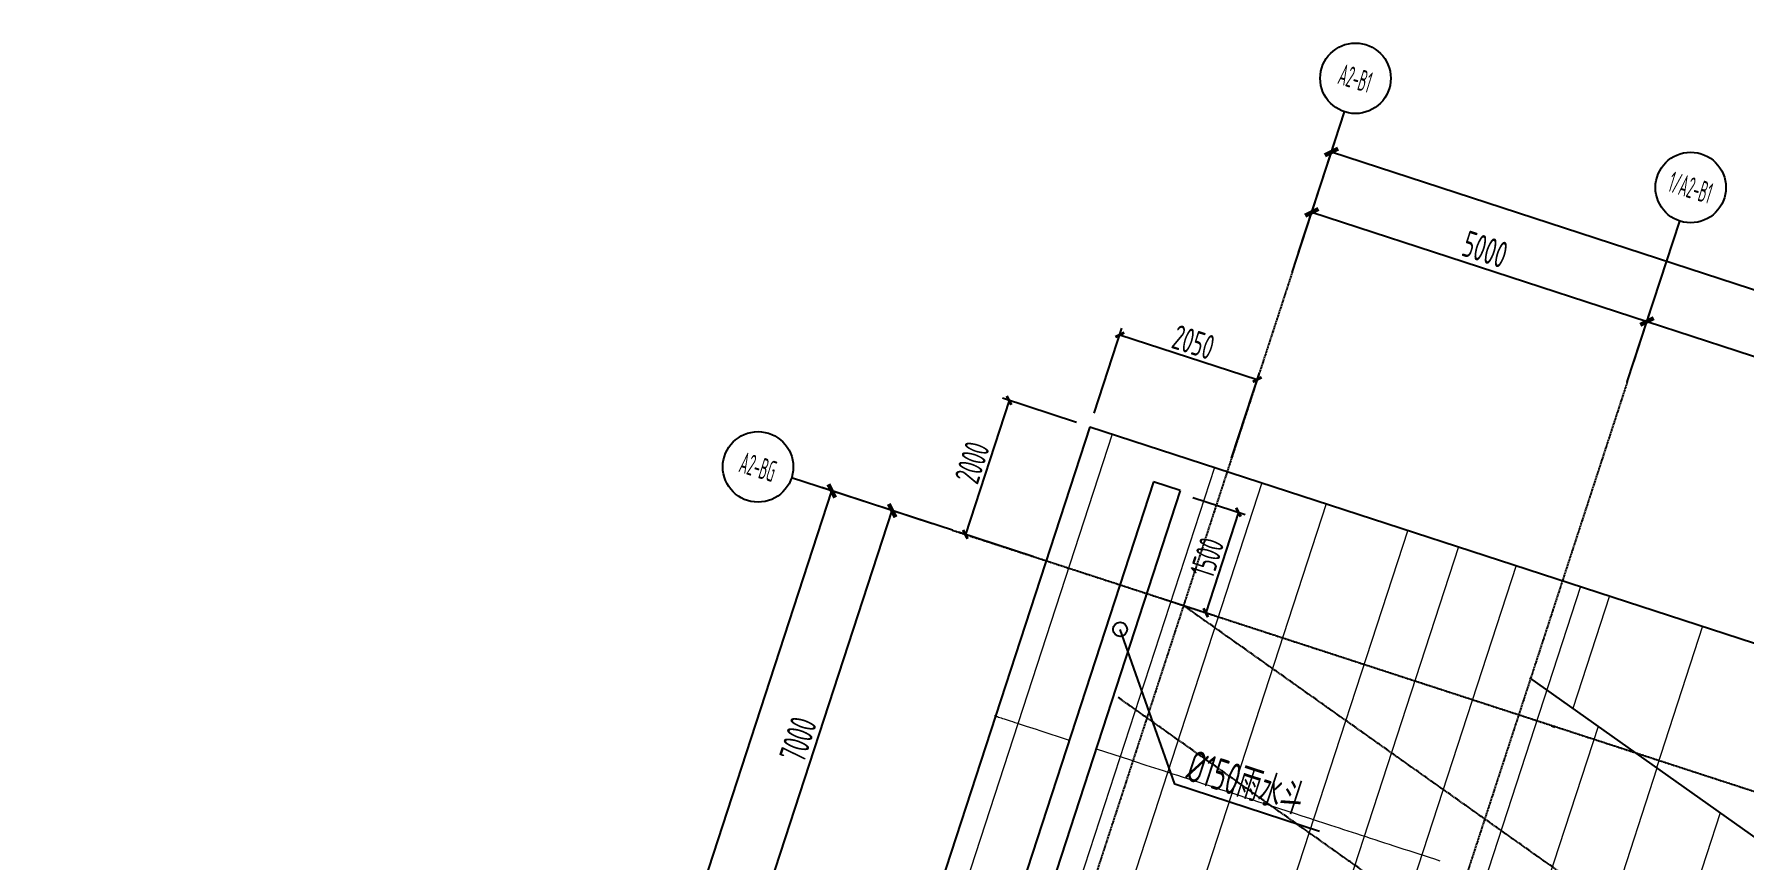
# Model space of a CAD drawing. Header units: millimetres. Extents: x 11677979 to 24947533, y -12764720 to -6308891.
# Drawn here: x 11830114 to 11854359, y -6320606 to -6308891 of the extents above; entities that cross this region are included whole.
import ezdxf
from ezdxf.enums import TextEntityAlignment as Align

# ---------------------------------------------------------------- set-up
doc = ezdxf.new("R2010")
doc.units = ezdxf.units.MM
doc.header["$LTSCALE"] = 10
doc.linetypes.add('A2-RG-AXIS$0$CENTER', pattern=[2, 1.25, -0.25, 0.25, -0.25])
doc.linetypes.add('A2-RG-AXIS$0$DOTE', pattern=[2.42, 2, -0.2, 0.02, -0.2])
for name, color, linetype in [('A2-RB-RF$0$$34$A-DIMS-100', 1, 'Continuous'), ('A2-RG-AXIS$0$A-AXIS', 1, 'Continuous'), ('A2-RG-AXIS$0$A-DIMS-100', 1, 'Continuous'), ('A2-RG-AXIS$0$A-GRID', 1, 'A2-RG-AXIS$0$CENTER'), ('A2-RG-AXIS$0$A-SYMB', 4, 'Continuous'), ('A2-RI-RF$0$A-ROOF-DRAN', 175, 'Continuous'), ('A2-RI-RF$0$A-ROOF-EDGE', 2, 'Continuous'), ('A2-RI-RF$0$A-SYMB', 4, 'Continuous'), ('A2-RI-RF$0$A-SYMB-AREA', 4, 'Continuous'), ('A2-RI-RF$0$A-SYMB-NAME', 4, 'Continuous')]:
    doc.layers.add(name, color=color, linetype=linetype)
doc.layers.add('A2-RI-RF$0$A-DETL-LLIN', color=3, linetype='Continuous', lineweight=5)
doc.layers.add('A2-RI-RF$0$A-ROOF-PATT', color=8, linetype='Continuous', lineweight=13)
doc.styles.add('A2-RB-RF$0$$0$XD2008', font='hzs.shx', dxfattribs={"width": 0.7, "bigfont": 'hztxt.shx'})
doc.styles.add('A2-RG-AXIS$0$ECADI', font='hzs.shx', dxfattribs={"width": 0.7, "bigfont": 'hztxt.shx'})
doc.styles.add('A2-RG-AXIS$0$XD2008', font='hzs.shx', dxfattribs={"width": 0.7, "bigfont": 'hztxt.shx'})
doc.styles.add('A2-RI-RF$0$ECADI', font='hzs.shx', dxfattribs={"width": 0.7, "bigfont": 'hztxt.shx'})
doc.dimstyles.new('A2-RB-RF$0$$0$XD100$0', dxfattribs={"dimscale": 100, "dimtxt": 3.5, "dimasz": 1, "dimexe": 1, "dimexo": 2, "dimgap": 0.5, "dimtad": 1, "dimdec": 0, "dimdsep": 46, "dimtxsty": 'A2-RB-RF$0$$0$XD2008', "dimblk1": 'A2-RB-RF$0$$20$_ArchTick', "dimblk2": 'A2-RB-RF$0$$20$_ArchTick', "dimsah": 1, "dimcen": 2.5, "dimclrt": 4, "dimaunit": 1, "dimadec": 0, "dimazin": 0, "dimtfac": 1, "dimtdec": 0, "dimtix": 1, "dimtmove": 2, "dimatfit": 3, "dimfxl": 0, "dimtolj": 1, "dimtzin": 0, "dimarcsym": 0})
doc.dimstyles.new('A2-RG-AXIS$0$XD150', dxfattribs={"dimscale": 300, "dimtxt": 2.5, "dimasz": 1.5, "dimexe": 1, "dimexo": 2, "dimgap": 0.5, "dimtad": 1, "dimdec": 0, "dimdsep": 46, "dimtxsty": 'A2-RG-AXIS$0$XD2008', "dimcen": 2.5, "dimclrt": 4, "dimaunit": 1, "dimadec": 3, "dimazin": 0, "dimtfac": 1, "dimtdec": 0, "dimtmove": 2, "dimatfit": 3, "dimfxl": 0, "dimtolj": 1, "dimtzin": 0, "dimarcsym": 0})
doc.dimstyles.new('A2-RG-AXIS$0$XD150$0', dxfattribs={"dimscale": 150, "dimtxt": 2.5, "dimasz": 1, "dimexe": 1, "dimexo": 2, "dimgap": 0.5, "dimtad": 1, "dimdec": 0, "dimdsep": 46, "dimtxsty": 'A2-RG-AXIS$0$XD2008', "dimblk": 'A2-RG-AXIS$0$_ArchTick', "dimcen": 2.5, "dimclrt": 4, "dimaunit": 1, "dimadec": 0, "dimazin": 0, "dimtfac": 1, "dimtdec": 0, "dimtmove": 2, "dimatfit": 3, "dimfxl": 0, "dimtolj": 1, "dimtzin": 0, "dimarcsym": 0})

# ---------------------------------------------------------------- blocks, each defined once
blk = doc.blocks.new('A2-RG-AXIS$0$ECADI-TAG-GRID')
at = {"color": 13}
blk.add_circle((0, 0), 5, dxfattribs=at)
at = {"style": 'A2-RG-AXIS$0$ECADI', "width": 0.7}
blk.add_attdef('GRID', text='', height=5, dxfattribs=at).set_placement((0, 0), align=Align.MIDDLE)
blk = doc.blocks.new('A2-RG-AXIS$0$_ArchTick')
at = {"color": 0, "linetype": 'ByBlock', "const_width": 0.4}
blk.add_lwpolyline([(-0.5, -0.5), (0.5, 0.5)], dxfattribs=at)
blk = doc.blocks.new('*D571')
at = {"layer": 'A2-RG-AXIS$0$A-DIMS-100', "color": 0, "lineweight": -2, "transparency": 16777216}
for p, q in [((11848046, -6311989), (11848279, -6311276)), ((11848232, -6311419), (11852986, -6312968)), ((11852800, -6313539), (11853032, -6312826))]:
    blk.add_line(p, q, dxfattribs=at)
at = {"layer": 'Defpoints', "color": 0, "transparency": 16777216}
for p in [(11847953, -6312274), (11852986, -6312968), (11852707, -6313824)]:
    blk.add_point(p, dxfattribs=at)
at = {"layer": 'A2-RG-AXIS$0$A-DIMS-100', "color": 0, "lineweight": -2, "transparency": 16777216, "xscale": 150, "yscale": 150, "zscale": 150}
for p, rotation in [((11848232, -6311419), 161.9467459266124), ((11852986, -6312968), 341.9467459266124)]:
    blk.add_blockref('A2-RG-AXIS$0$_ArchTick', p, dxfattribs=dict(at, rotation=rotation))
at = {"layer": 'A2-RG-AXIS$0$A-DIMS-100', "color": 4, "transparency": 16777216, "insert": (11850690, -6311944), "char_height": 375, "attachment_point": 5, "rotation": 341.9467, "style": 'A2-RG-AXIS$0$XD2008'}
blk.add_mtext('\\A1;5000', dxfattribs=at)
blk = doc.blocks.new('*D572')
at = {"layer": 'A2-RG-AXIS$0$A-DIMS-100', "color": 0, "lineweight": -2, "transparency": 16777216}
for p, q in [((11852800, -6313539), (11853032, -6312826)), ((11852986, -6312968), (11859641, -6315138)), ((11859455, -6315708), (11859688, -6314995))]:
    blk.add_line(p, q, dxfattribs=at)
at = {"layer": 'Defpoints', "color": 0, "transparency": 16777216}
for p in [(11852707, -6313824), (11859641, -6315138), (11859362, -6315993)]:
    blk.add_point(p, dxfattribs=at)
at = {"layer": 'A2-RG-AXIS$0$A-DIMS-100', "color": 0, "lineweight": -2, "transparency": 16777216, "xscale": 150, "yscale": 150, "zscale": 150}
for p, rotation in [((11852986, -6312968), 161.9467459168328), ((11859641, -6315138), 341.9467459168328)]:
    blk.add_blockref('A2-RG-AXIS$0$_ArchTick', p, dxfattribs=dict(at, rotation=rotation))
at = {"layer": 'A2-RG-AXIS$0$A-DIMS-100', "color": 4, "transparency": 16777216, "insert": (11856395, -6313803), "char_height": 375, "attachment_point": 5, "rotation": 341.9467, "style": 'A2-RG-AXIS$0$XD2008'}
blk.add_mtext('\\A1;7000', dxfattribs=at)
blk = doc.blocks.new('*D577')
at = {"layer": 'A2-RG-AXIS$0$A-DIMS-100', "color": 0, "lineweight": -2, "transparency": 16777216}
for p, q in [((11848046, -6311989), (11848557, -6310420)), ((11848511, -6310563), (11878936, -6320480)), ((11878471, -6321906), (11878982, -6320337))]:
    blk.add_line(p, q, dxfattribs=at)
at = {"layer": 'Defpoints', "color": 0, "transparency": 16777216}
for p in [(11847953, -6312274), (11878936, -6320480), (11878378, -6322191)]:
    blk.add_point(p, dxfattribs=at)
at = {"layer": 'A2-RG-AXIS$0$A-DIMS-100', "color": 0, "lineweight": -2, "transparency": 16777216, "xscale": 150, "yscale": 150, "zscale": 150}
for p, rotation in [((11848511, -6310563), 161.9470385083665), ((11878936, -6320480), 341.9470385083665)]:
    blk.add_blockref('A2-RG-AXIS$0$_ArchTick', p, dxfattribs=dict(at, rotation=rotation))
at = {"layer": 'A2-RG-AXIS$0$A-DIMS-100', "color": 4, "transparency": 16777216, "insert": (11863805, -6315272), "char_height": 375, "attachment_point": 5, "rotation": 341.947, "style": 'A2-RG-AXIS$0$XD2008'}
blk.add_mtext('\\A1;32000', dxfattribs=at)
blk = doc.blocks.new('*D547')
at = {"layer": 'A2-RG-AXIS$0$A-DIMS-100', "color": 0, "lineweight": -2, "transparency": 16777216}
for p, q in [((11840112, -6322306), (11842281, -6315651)), ((11842851, -6315837), (11842138, -6315604)), ((11840682, -6322492), (11839969, -6322260))]:
    blk.add_line(p, q, dxfattribs=at)
at = {"layer": 'Defpoints', "color": 0, "transparency": 16777216}
for p in [(11842281, -6315651), (11843137, -6315930), (11840967, -6322585)]:
    blk.add_point(p, dxfattribs=at)
at = {"layer": 'A2-RG-AXIS$0$A-DIMS-100', "color": 0, "lineweight": -2, "transparency": 16777216, "xscale": 150, "yscale": 150, "zscale": 150}
for p, rotation in [((11842281, -6315651), 71.94704049336154), ((11840112, -6322306), 251.9470404933616)]:
    blk.add_blockref('A2-RG-AXIS$0$_ArchTick', p, dxfattribs=dict(at, rotation=rotation))
at = {"layer": 'A2-RG-AXIS$0$A-DIMS-100', "color": 4, "transparency": 16777216, "insert": (11840947, -6318897), "char_height": 375, "attachment_point": 5, "rotation": 71.947, "style": 'A2-RG-AXIS$0$XD2008'}
blk.add_mtext('\\A1;7000', dxfattribs=at)
blk = doc.blocks.new('*D548')
at = {"layer": 'A2-RG-AXIS$0$A-DIMS-100', "color": 0, "lineweight": -2, "transparency": 16777216}
for p, q in [((11830114, -6350075), (11841425, -6315372)), ((11842851, -6315837), (11841283, -6315325)), ((11831540, -6350540), (11829971, -6350029))]:
    blk.add_line(p, q, dxfattribs=at)
at = {"layer": 'Defpoints', "color": 0, "transparency": 16777216}
for p in [(11841425, -6315372), (11843137, -6315930), (11831825, -6350633)]:
    blk.add_point(p, dxfattribs=at)
at = {"layer": 'A2-RG-AXIS$0$A-DIMS-100', "color": 0, "lineweight": -2, "transparency": 16777216, "xscale": 150, "yscale": 150, "zscale": 150}
for p, rotation in [((11841425, -6315372), 71.94704049334094), ((11830114, -6350075), 251.9470404933409)]:
    blk.add_blockref('A2-RG-AXIS$0$_ArchTick', p, dxfattribs=dict(at, rotation=rotation))
at = {"layer": 'A2-RG-AXIS$0$A-DIMS-100', "color": 4, "transparency": 16777216, "insert": (11835520, -6332642), "char_height": 375, "attachment_point": 5, "rotation": 71.947, "style": 'A2-RG-AXIS$0$XD2008'}
blk.add_mtext('\\A1;36500', dxfattribs=at)
blk = doc.blocks.new('*D550')
at = {"layer": 'A2-RG-AXIS$0$A-DIMS-100', "color": 0, "lineweight": -2, "ltscale": 3, "transparency": 16777216}
blk.add_arc((11865637, -6330626), 5954, 324.6656, 341.947, dxfattribs=at)
at = {"layer": 'Defpoints', "color": 0, "ltscale": 3, "transparency": 16777216}
for p in [(11846414, -6316998), (11840967, -6322585), (11870815, -6333565), (11878928, -6334958), (11876238, -6338142)]:
    blk.add_point(p, dxfattribs=at)
at = {"layer": 'A2-RG-AXIS$0$A-DIMS-100', "color": 0, "lineweight": -2, "ltscale": 3, "transparency": 16777216, "xscale": 150, "yscale": 150, "zscale": 150}
for p, rotation in [((11871298, -6332471), 71.94704049334831), ((11870494, -6334070), 234.6655761921282)]:
    blk.add_blockref('A2-RG-AXIS$0$_ArchTick', p, dxfattribs=dict(at, rotation=rotation))
at = {"layer": 'A2-RG-AXIS$0$A-DIMS-100', "color": 4, "ltscale": 3, "transparency": 16777216, "insert": (11871378, -6333513), "char_height": 375, "attachment_point": 5, "rotation": 63.3063, "style": 'A2-RG-AXIS$0$XD2008'}
blk.add_mtext('\\A1;17°16\'53"', dxfattribs=at)
blk = doc.blocks.new('A2-RI-RF$0$5erhfh')
at = {"layer": 'A2-RI-RF$0$A-SYMB-AREA', "style": 'A2-RI-RF$0$ECADI', "width": 0.7}
blk.add_attdef('340M2', text='', height=2.5, dxfattribs=at).set_placement((0, 1.25), align=Align.MIDDLE_LEFT)
at = {"layer": 'A2-RI-RF$0$A-SYMB-NAME', "style": 'A2-RI-RF$0$ECADI', "width": 0.7}
blk.add_attdef('CHINESENAME', (-12.29, 3.09), '', height=4.5, dxfattribs=at)
blk = doc.blocks.new('A2-RB-RF$0$$20$_ArchTick')
at = {"color": 0, "linetype": 'ByBlock', "const_width": 0.4}
blk.add_lwpolyline([(-0.5, -0.5), (0.5, 0.5)], dxfattribs=at)
blk = doc.blocks.new('*D673')
at = {"layer": 'A2-RB-RF$0$$34$A-DIMS-100', "color": 0, "lineweight": -2, "transparency": 16777216}
for p, q in [((11843939, -6314088), (11843319, -6315989)), ((11844894, -6314399), (11843844, -6314057)), ((11844274, -6316301), (11843224, -6315958))]:
    blk.add_line(p, q, dxfattribs=at)
at = {"layer": 'Defpoints', "color": 0, "transparency": 16777216}
for p in [(11845084, -6314461), (11843319, -6315989), (11844464, -6316363)]:
    blk.add_point(p, dxfattribs=at)
at = {"layer": 'A2-RB-RF$0$$34$A-DIMS-100', "color": 0, "lineweight": -2, "transparency": 16777216, "xscale": 100, "yscale": 100, "zscale": 100}
for p, rotation in [((11843939, -6314088), 71.94704049337908), ((11843319, -6315989), 251.9470404933791)]:
    blk.add_blockref('A2-RB-RF$0$$20$_ArchTick', p, dxfattribs=dict(at, rotation=rotation))
at = {"layer": 'A2-RB-RF$0$$34$A-DIMS-100', "color": 4, "transparency": 16777216, "insert": (11843415, -6314969), "char_height": 350, "attachment_point": 5, "rotation": 71.947, "style": 'A2-RB-RF$0$$0$XD2008'}
blk.add_mtext('\\A1;2000', dxfattribs=at)
blk = doc.blocks.new('*D683')
at = {"layer": 'A2-RB-RF$0$$34$A-DIMS-100', "color": 0, "lineweight": -2, "transparency": 16777216}
for p, q in [((11846546, -6315463), (11847287, -6315705)), ((11847192, -6315674), (11846728, -6317100)), ((11846081, -6316889), (11846823, -6317131))]:
    blk.add_line(p, q, dxfattribs=at)
at = {"layer": 'Defpoints', "color": 0, "transparency": 16777216}
for p in [(11846355, -6315401), (11845891, -6316827), (11846728, -6317100)]:
    blk.add_point(p, dxfattribs=at)
at = {"layer": 'A2-RB-RF$0$$34$A-DIMS-100', "color": 0, "lineweight": -2, "transparency": 16777216, "xscale": 100, "yscale": 100, "zscale": 100}
for p, rotation in [((11847192, -6315674), 71.94675633095892), ((11846728, -6317100), 251.946756330959)]:
    blk.add_blockref('A2-RB-RF$0$$20$_ArchTick', p, dxfattribs=dict(at, rotation=rotation))
at = {"layer": 'A2-RB-RF$0$$34$A-DIMS-100', "color": 4, "transparency": 16777216, "insert": (11846746, -6316317), "char_height": 350, "attachment_point": 5, "rotation": 71.9468, "style": 'A2-RB-RF$0$$0$XD2008'}
blk.add_mtext('\\A1;1500', dxfattribs=at)
blk = doc.blocks.new('*D685')
at = {"layer": 'A2-RB-RF$0$$34$A-DIMS-100', "color": 0, "lineweight": -2, "transparency": 16777216}
blk.add_arc((11841200, -6326377), 1188, 71.9468, 178.8552, dxfattribs=at)
at = {"layer": 'Defpoints', "color": 0, "transparency": 16777216}
for p in [(11845084, -6314461), (11840841, -6325245), (11839163, -6326336), (11841200, -6326377), (11842350, -6326400)]:
    blk.add_point(p, dxfattribs=at)
at = {"layer": 'A2-RB-RF$0$$34$A-DIMS-100', "color": 0, "lineweight": -2, "transparency": 16777216, "xscale": 100, "yscale": 100, "zscale": 100}
for p, rotation in [((11841568, -6325248), 341.9467563309393), ((11840013, -6326353), 268.8552476706812)]:
    blk.add_blockref('A2-RB-RF$0$$20$_ArchTick', p, dxfattribs=dict(at, rotation=rotation))
at = {"layer": 'A2-RB-RF$0$$34$A-DIMS-100', "color": 4, "transparency": 16777216, "insert": (11840362, -6325198), "char_height": 350, "attachment_point": 5, "rotation": 35.401, "style": 'A2-RB-RF$0$$0$XD2008'}
blk.add_mtext('\\A1;106°54\'31"', dxfattribs=at)
blk = doc.blocks.new('*D687')
at = {"layer": 'A2-RB-RF$0$$34$A-DIMS-100', "color": 0, "lineweight": -2, "transparency": 16777216}
for p, q in [((11845146, -6314271), (11845540, -6313062)), ((11845509, -6313157), (11847458, -6313792)), ((11847095, -6314906), (11847489, -6313697))]:
    blk.add_line(p, q, dxfattribs=at)
at = {"layer": 'Defpoints', "color": 0, "transparency": 16777216}
for p in [(11847458, -6313792), (11845084, -6314461), (11847033, -6315096)]:
    blk.add_point(p, dxfattribs=at)
at = {"layer": 'A2-RB-RF$0$$34$A-DIMS-100', "color": 0, "lineweight": -2, "transparency": 16777216, "xscale": 100, "yscale": 100, "zscale": 100}
for p, rotation in [((11845509, -6313157), 161.9467563309194), ((11847458, -6313792), 341.9467563309194)]:
    blk.add_blockref('A2-RB-RF$0$$20$_ArchTick', p, dxfattribs=dict(at, rotation=rotation))
at = {"layer": 'A2-RB-RF$0$$34$A-DIMS-100', "color": 4, "transparency": 16777216, "insert": (11846554, -6313261), "char_height": 350, "attachment_point": 5, "rotation": 341.9468, "style": 'A2-RB-RF$0$$0$XD2008'}
blk.add_mtext('\\A1;2050', dxfattribs=at)
blk = doc.blocks.new('A2-RG-AXIS')
at = {"layer": 'A2-RG-AXIS$0$A-AXIS'}
for p, q in [((11847953.1, -6312274.5), (11848696.9, -6309992.6)), ((11852707, -6313824), (11853450.7, -6311542.1)), ((11843136.5, -6315929.7), (11840854.7, -6315186))]:
    blk.add_line(p, q, dxfattribs=at)
at = {"layer": 'A2-RG-AXIS$0$A-GRID', "linetype": 'A2-RG-AXIS$0$DOTE'}
for p, q in [((11847953.1, -6312274.5), (11834792.3, -6352651.7)), ((11852707, -6313824), (11839546.1, -6354201.2)), ((11843136.5, -6315929.7), (11881097.2, -6328302.7)), ((11876238.4, -6338141.9), (11846413.5, -6316997.8)), ((11875313.6, -6339447.6), (11845488.2, -6318303.1))]:
    blk.add_line(p, q, dxfattribs=at)
at = {"layer": 'A2-RG-AXIS$0$A-SYMB'}
ref = blk.add_blockref('A2-RG-AXIS$0$ECADI-TAG-GRID', (11848851.8, -6309517.2), dxfattribs=dict(at, xscale=100.0000000000341, yscale=100.0000000000341, zscale=100.0000000000341, rotation=342.7200000000827))
ref.add_attrib('GRID', 'A2-B1', dxfattribs={"layer": '0', "extrusion": (0, 0, -1), "height": 300, "rotation": 17.28, "style": 'A2-RG-AXIS$0$ECADI', "text_generation_flag": 2, "width": 0.5}).set_placement((-11848851.8, -6309517.2), align=Align.MIDDLE)
ref = blk.add_blockref('A2-RG-AXIS$0$ECADI-TAG-GRID', (11853605.6, -6311066.7), dxfattribs=dict(at, xscale=100.0000000000341, yscale=100.0000000000341, zscale=100.0000000000341, rotation=342.7200000000827))
ref.add_attrib('GRID', '1/A2-B1', dxfattribs={"layer": '0', "extrusion": (0, 0, -1), "height": 300, "rotation": 17.28, "style": 'A2-RG-AXIS$0$ECADI', "text_generation_flag": 2, "width": 0.5}).set_placement((-11853605.6, -6311066.7), align=Align.MIDDLE)
ref = blk.add_blockref('A2-RG-AXIS$0$ECADI-TAG-GRID', (11840379.3, -6315031), dxfattribs=dict(at, xscale=100.0000000000341, yscale=100.0000000000341, zscale=100.0000000000341, rotation=342.7200000000827))
ref.add_attrib('GRID', 'A2-BG', dxfattribs={"layer": '0', "height": 300, "rotation": 342.72, "style": 'A2-RG-AXIS$0$ECADI', "width": 0.5}).set_placement((11840379.3, -6315031), align=Align.MIDDLE)
at = {"layer": 'A2-RG-AXIS$0$A-DIMS-100'}
for p1, p2, distance, picture, middle in [((11847953.1, -6312274.5), (11878378.1, -6322191.3), 1800, '*D577', (11863804.8, -6315271.9)), ((11847953.1, -6312274.5), (11852706.9, -6313824), 900, '*D571', (11850690.3, -6311943.9)), ((11831825.3, -6350632.8), (11843136.5, -6315929.7), 1800, '*D548', (11835519.9, -6332642.1)), ((11840967.2, -6322585.1), (11843136.5, -6315929.7), 900, '*D547', (11840946.6, -6318897.2))]:
    dim = blk.add_aligned_dim(p1=p1, p2=p2, distance=distance, dimstyle='A2-RG-AXIS$0$XD150$0', dxfattribs=at)
    dim.commit()
    dim.dimension.update_dxf_attribs({"geometry": picture, "text_midpoint": middle})
dim = blk.add_linear_dim(base=(11859641.3, -6315137.6), p1=(11852706.9, -6313824), p2=(11859362.4, -6315993.2), angle=161.94675, dimstyle='A2-RG-AXIS$0$XD150$0', dxfattribs=at)
dim.commit()
dim.dimension.update_dxf_attribs({"geometry": '*D572', "text_midpoint": (11856394.9, -6313803.3)})
at = {"layer": 'A2-RG-AXIS$0$A-DIMS-100', "ltscale": 3}
dim = blk.add_angular_dim_2l(base=(11870815.1772, -6333564.6066), line1=((11840967.2378, -6322585.1126), (11878927.9289, -6334958.0925)), line2=((11876238.3543, -6338141.9015), (11846413.5362, -6316997.8396)), dimstyle='A2-RG-AXIS$0$XD150', override={"dimscale": 150, "dimasz": 1, "dimblk": 'A2-RG-AXIS$0$_ArchTick', "dimadec": 4}, dxfattribs=at)
dim.commit()
dim.dimension.update_dxf_attribs({"geometry": '*D550', "text_midpoint": (11871378.0799, -6333512.755)})
blk = doc.blocks.new('A2-RI-RF')
at = {"layer": 'A2-RI-RF$0$A-ROOF-DRAN'}
for p, q in [((11845985.9, -6315244.2), (11833703.1, -6352927.7)), ((11846366.2, -6315368.2), (11845985.9, -6315244.2)), ((11846366.2, -6315368.2), (11834083.4, -6353051.7))]:
    blk.add_line(p, q, dxfattribs=at)
blk.add_circle((11845514.5, -6317335.9), 100, dxfattribs=at)
at = {"layer": 'A2-RI-RF$0$A-ROOF-EDGE'}
for p, q in [((11845084.3, -6314461), (11841200.2, -6326377.1)), ((11845084.3, -6314461), (11879359.9, -6325632.9)), ((11851321.7, -6318025.9), (11876111.1, -6335600.1))]:
    blk.add_line(p, q, dxfattribs=at)
at = {"layer": 'A2-RI-RF$0$A-ROOF-PATT', "lineweight": 9}
for p, q in [((11845402.7, -6314564.8), (11841554, -6326372.8)), ((11846854.1, -6315037.9), (11835872.3, -6348730.4)), ((11847525.7, -6315256.8), (11836920.8, -6347792.8)), ((11848437.1, -6315553.9), (11837924.7, -6347806.3)), ((11849592.4, -6315930.4), (11839197.1, -6347823.4)), ((11850313.3, -6316165.4), (11839991.2, -6347834.1)), ((11851131.3, -6316432), (11840892.1, -6347846.2)), ((11852044.8, -6316729.7), (11841898.2, -6347859.8)), ((11852452.2, -6316862.6), (11851932.1, -6318458.5)), ((11853773.2, -6317293.1), (11853119, -6319300)), ((11843731.9, -6318560.7), (11843733.7, -6318561.3)), ((11843733.7, -6318561.3), (11843737.6, -6318562.6)), ((11843737.6, -6318562.6), (11843743.8, -6318564.6)), ((11843743.8, -6318564.6), (11843752.1, -6318567.3)), ((11843752.1, -6318567.3), (11843762.6, -6318570.8)), ((11843762.6, -6318570.8), (11843775.3, -6318574.9)), ((11843775.3, -6318574.9), (11843790.2, -6318579.7)), ((11843790.2, -6318579.7), (11843807.3, -6318585.3)), ((11843807.3, -6318585.3), (11843826.5, -6318591.6)), ((11843826.5, -6318591.6), (11843848, -6318598.6)), ((11843848, -6318598.6), (11843871.6, -6318606.3)), ((11843871.6, -6318606.3), (11843897.5, -6318614.7)), ((11843897.5, -6318614.7), (11843925.5, -6318623.8)), ((11843925.5, -6318623.8), (11843955.7, -6318633.7)), ((11843955.7, -6318633.7), (11843988, -6318644.2)), ((11843988, -6318644.2), (11844022.6, -6318655.5)), ((11844022.6, -6318655.5), (11844059.3, -6318667.5)), ((11844059.3, -6318667.5), (11844098.3, -6318680.2)), ((11844098.3, -6318680.2), (11844139.4, -6318693.6)), ((11844139.4, -6318693.6), (11844182.7, -6318707.7)), ((11852292.7, -6318714.2), (11842789, -6347871.8)), ((11844182.7, -6318707.7), (11844228.2, -6318722.5)), ((11844228.2, -6318722.5), (11844275.8, -6318738)), ((11844275.8, -6318738), (11844325.7, -6318754.3)), ((11844325.7, -6318754.3), (11844377.7, -6318771.2)), ((11844377.7, -6318771.2), (11844431.9, -6318788.9)), ((11844431.9, -6318788.9), (11844488.3, -6318807.3)), ((11844488.3, -6318807.3), (11844546.9, -6318826.4)), ((11844546.9, -6318826.4), (11844607.6, -6318846.2)), ((11844607.6, -6318846.2), (11844792.3, -6318906.4)), ((11851626.5, -6318712), (11851673, -6318727.2)), ((11845172.6, -6319030.3), (11845661.7, -6319189.7)), ((11853127.1, -6319305.7), (11843811.7, -6347885.6)), ((11845661.7, -6319189.7), (11845714.1, -6319206.8)), ((11845714.1, -6319206.8), (11845768, -6319224.4)), ((11845768, -6319224.4), (11845823.5, -6319242.5)), ((11845823.5, -6319242.5), (11845880.6, -6319261.1)), ((11845880.6, -6319261.1), (11845939.2, -6319280.2)), ((11845939.2, -6319280.2), (11845999.5, -6319299.8)), ((11845999.5, -6319299.8), (11846061.4, -6319320)), ((11846061.4, -6319320), (11846124.9, -6319340.7)), ((11846124.9, -6319340.7), (11846190.1, -6319362)), ((11846190.1, -6319362), (11846257, -6319383.8)), ((11846257, -6319383.8), (11846325.7, -6319406.2)), ((11846325.7, -6319406.2), (11846396, -6319429.1)), ((11846396, -6319429.1), (11846468.1, -6319452.6)), ((11846468.1, -6319452.6), (11846542, -6319476.7)), ((11846542, -6319476.7), (11846617.7, -6319501.4)), ((11846617.7, -6319501.4), (11846695.2, -6319526.6)), ((11846695.2, -6319526.6), (11846774.6, -6319552.5)), ((11846774.6, -6319552.5), (11846855.8, -6319578.9)), ((11846855.8, -6319578.9), (11846938.8, -6319606)), ((11846938.8, -6319606), (11847023.8, -6319633.7)), ((11847023.8, -6319633.7), (11847110.7, -6319662)), ((11847110.7, -6319662), (11847199.6, -6319691)), ((11847199.6, -6319691), (11847290.4, -6319720.6)), ((11847290.4, -6319720.6), (11847383.2, -6319750.9)), ((11847383.2, -6319750.9), (11847478, -6319781.8)), ((11847478, -6319781.8), (11847574.8, -6319813.3)), ((11847574.8, -6319813.3), (11847673.7, -6319845.5)), ((11847673.7, -6319845.5), (11847774.6, -6319878.4)), ((11847774.6, -6319878.4), (11847877.7, -6319912)), ((11847877.7, -6319912), (11847982.8, -6319946.3)), ((11854022.5, -6319940.5), (11844909.2, -6347900.3)), ((11847982.8, -6319946.3), (11848090.1, -6319981.3)), ((11848090.1, -6319981.3), (11848199.5, -6320016.9)), ((11848199.5, -6320016.9), (11848267.3, -6320039)), ((11848267.3, -6320039), (11848324.3, -6320057.6)), ((11848324.3, -6320057.6), (11848381.9, -6320076.4)), ((11848381.9, -6320076.4), (11848440.2, -6320095.4)), ((11848440.2, -6320095.4), (11848499.3, -6320114.6)), ((11848499.3, -6320114.6), (11848559, -6320134.1)), ((11848559, -6320134.1), (11848619.4, -6320153.8)), ((11848619.4, -6320153.8), (11848680.5, -6320173.7)), ((11848680.5, -6320173.7), (11848742.3, -6320193.8)), ((11848742.3, -6320193.8), (11848804.8, -6320214.2)), ((11848804.8, -6320214.2), (11848867.9, -6320234.8)), ((11848867.9, -6320234.8), (11848931.8, -6320255.6)), ((11848931.8, -6320255.6), (11848996.3, -6320276.6)), ((11848996.3, -6320276.6), (11849061.5, -6320297.9)), ((11849061.5, -6320297.9), (11849127.4, -6320319.4)), ((11849127.4, -6320319.4), (11849194, -6320341.1)), ((11849194, -6320341.1), (11849261.3, -6320363)), ((11849261.3, -6320363), (11849329.2, -6320385.2)), ((11849329.2, -6320385.2), (11849397.9, -6320407.5)), ((11849397.9, -6320407.5), (11849467.2, -6320430.1)), ((11849467.2, -6320430.1), (11849537.2, -6320452.9)), ((11849537.2, -6320452.9), (11849607.8, -6320476)), ((11849607.8, -6320476), (11849679.2, -6320499.2)), ((11849679.2, -6320499.2), (11849751.2, -6320522.7)), ((11849751.2, -6320522.7), (11849823.9, -6320546.4)), ((11849823.9, -6320546.4), (11849897.2, -6320570.3)), ((11849897.2, -6320570.3), (11849971.3, -6320594.4)), ((11849971.3, -6320594.4), (11850046, -6320618.8))]:
    blk.add_line(p, q, dxfattribs=at)
at = {"layer": 'A2-RI-RF$0$A-SYMB'}
blk.add_lwpolyline([(11848343, -6320205.4), (11846290.9, -6319534.8), (11845514.5, -6317335.9)], dxfattribs=at)
ref = blk.add_blockref('A2-RI-RF$0$5erhfh', (11847496.9, -6320141.2), dxfattribs=dict(xscale=100, yscale=100, zscale=100, rotation=341.9470404933405))
ref.add_attrib('CHINESENAME', '%%c150雨水斗', (11846423.9, -6319466.7), dxfattribs={"layer": 'A2-RI-RF$0$A-SYMB-NAME', "height": 450, "rotation": 341.94704, "style": 'A2-RI-RF$0$ECADI', "width": 0.7})
at = {"layer": 'A2-RI-RF$0$A-DETL-LLIN'}
blk.add_blockref('A2-RG-AXIS', (0, 0), dxfattribs=at)
blk = doc.blocks.new('A2-RB-RF')
at = {"layer": 'A2-RB-RF$0$$34$A-DIMS-100'}
for p1, p2, distance, picture, middle in [((11845084.3, -6314461), (11847033.3, -6315096.3), 1371.5, '*D687', (11846553.6, -6313260.7)), ((11845084.3, -6314461), (11844464.5, -6316362.6), -1204.9, '*D673', (11843414.8, -6314968.7)), ((11846355.4, -6315401.4), (11845890.6, -6316827.4), 880.3, '*D683', (11846746, -6316317.5))]:
    dim = blk.add_aligned_dim(p1=p1, p2=p2, distance=distance, dimstyle='A2-RB-RF$0$$0$XD100$0', dxfattribs=at)
    dim.commit()
    dim.dimension.update_dxf_attribs({"geometry": picture, "text_midpoint": middle})
dim = blk.add_angular_dim_2l(base=(11840841.3776, -6325244.6672), line1=((11842349.706, -6326400.0677), (11839162.5349, -6326336.3805)), line2=((11845084.2515, -6314461.0129), (11841200.2345, -6326377.0985)), dimstyle='A2-RB-RF$0$$0$XD100$0', override={"dimadec": 4}, dxfattribs=at)
dim.commit()
dim.dimension.update_dxf_attribs({"geometry": '*D685', "text_midpoint": (11840362.4204, -6325198.2233)})

msp = doc.modelspace()

# ---------------------------------------------------------------- block references
for name in ['A2-RI-RF', 'A2-RG-AXIS', 'A2-RB-RF']:
    msp.add_blockref(name, (0, 0))

doc.saveas('drawing.dxf')
